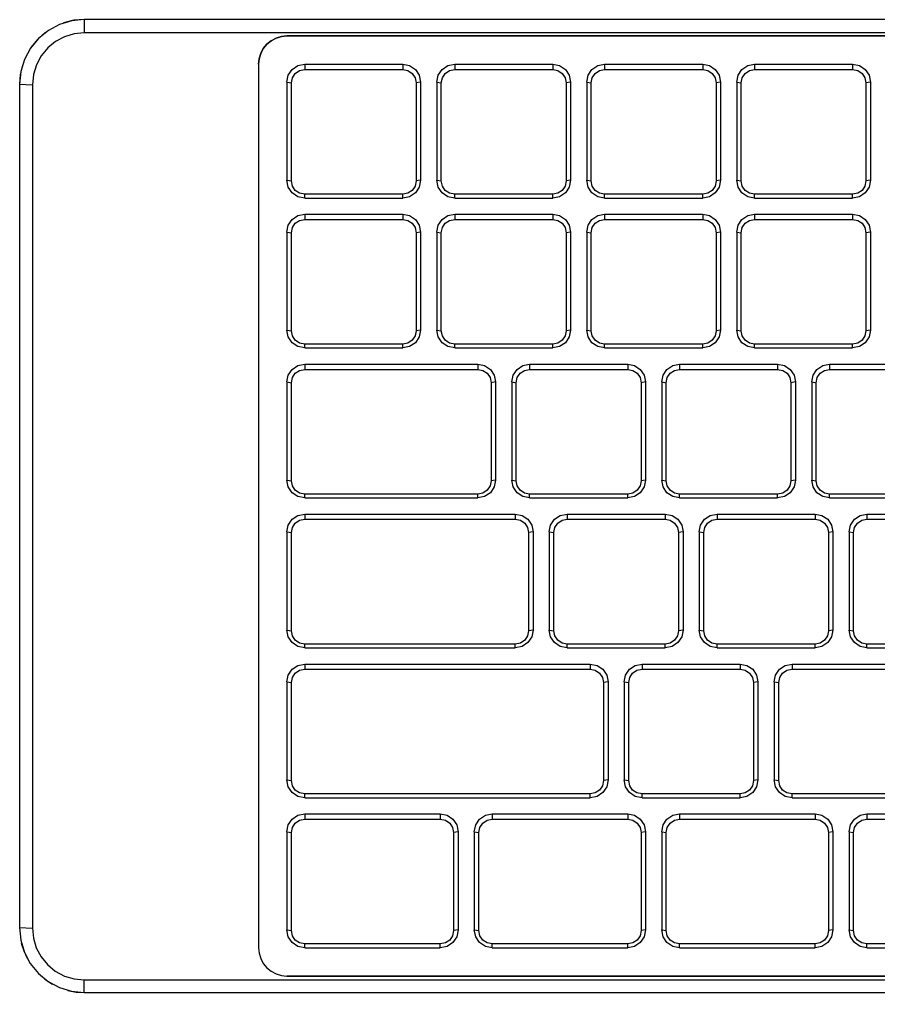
# Model space of a CAD drawing. Header units: millimetres. Extents: x -270 to 90, y -122 to -2.
# Drawn here: x -270 to -164, y -122 to -2 of the extents above; entities that cross this region are included whole.
import ezdxf

# ---------------------------------------------------------------- set-up
doc = ezdxf.new("R2010")
doc.units = ezdxf.units.MM
doc.layers.add('OUTLINE', color=7, linetype='Continuous')

msp = doc.modelspace()

# ---------------------------------------------------------------- linework, layer by layer
at = {"layer": 'OUTLINE'}
for points in [[(-262, -2), (-263.557, -2.153), (-265.054, -2.606), (-266.436, -3.342), (-267.648, -4.335), (-268.645, -5.545), (-269.387, -6.929), (-269.845, -8.433), (-270, -10)], [(-262, -2), (-263.557, -2.153), (-265.054, -2.606), (-266.436, -3.342), (-267.648, -4.335), (-268.645, -5.545), (-269.387, -6.929), (-269.845, -8.433), (-270, -10)], [(-262, -2), (-263.305, -2.107), (-264.575, -2.426)], [(-262, -2), (-263.305, -2.107), (-264.575, -2.426)], [(82, -2), (-262, -2)], [(-262, -2), (-262, -3.653)], [(-266.781, -3.586), (-267.769, -4.457), (-268.6, -5.478)], [(-266.781, -3.586), (-267.769, -4.457), (-268.6, -5.478)], [(-262, -3.653), (-263.243, -3.775), (-264.439, -4.136), (-265.544, -4.724), (-266.513, -5.516), (-267.311, -6.482), (-267.906, -7.587), (-268.274, -8.79), (-268.4, -10.053)], [(82, -3.653), (-262, -3.653)], [(-237, -4.032), (-237.683, -4.099), (-238.339, -4.298), (-238.944, -4.622), (-239.475, -5.057), (-239.91, -5.587), (-240.234, -6.192), (-240.433, -6.848), (-240.5, -7.53)], [(-240.5, -7.53), (-240.433, -6.848), (-240.234, -6.192), (-239.91, -5.587), (-239.475, -5.057), (-238.944, -4.622), (-238.339, -4.298), (-237.683, -4.099), (-237, -4.032)], [(57, -4.032), (-237, -4.032)], [(-237, -4.032), (57, -4.032)], [(-269.643, -7.637), (-269.91, -8.805), (-270, -10)], [(-269.643, -7.637), (-269.91, -8.805), (-270, -10)], [(-240.5, -7.53), (-240.5, -116.47)], [(-240.5, -7.53), (-240.5, -116.47)], [(-237, -9.729), (-236.833, -8.888), (-236.356, -8.174), (-235.642, -7.698), (-234.8, -7.53)], [(-236.447, -9.816), (-236.322, -9.186), (-235.965, -8.651), (-235.43, -8.295), (-234.8, -8.169)], [(-234.8, -7.53), (-222.7, -7.53)], [(-234.8, -7.53), (-234.8, -8.169)], [(-234.8, -8.169), (-222.7, -8.169)], [(-222.7, -7.53), (-221.858, -7.698), (-221.144, -8.174), (-220.667, -8.888), (-220.5, -9.729)], [(-222.7, -7.53), (-222.7, -8.169)], [(-222.7, -8.169), (-222.07, -8.295), (-221.535, -8.651), (-221.178, -9.186), (-221.053, -9.816)], [(-218.5, -9.729), (-218.333, -8.888), (-217.856, -8.174), (-217.142, -7.698), (-216.3, -7.53)], [(-217.947, -9.816), (-217.822, -9.186), (-217.465, -8.651), (-216.93, -8.295), (-216.3, -8.169)], [(-216.3, -7.53), (-204.2, -7.53)], [(-216.3, -7.53), (-216.3, -8.169)], [(-216.3, -8.169), (-204.2, -8.169)], [(-204.2, -7.53), (-203.358, -7.698), (-202.644, -8.174), (-202.167, -8.888), (-202, -9.729)], [(-204.2, -7.53), (-204.2, -8.169)], [(-204.2, -8.169), (-203.57, -8.295), (-203.035, -8.651), (-202.678, -9.186), (-202.553, -9.816)], [(-200, -9.729), (-199.833, -8.888), (-199.356, -8.174), (-198.642, -7.698), (-197.8, -7.53)], [(-199.447, -9.816), (-199.322, -9.186), (-198.965, -8.651), (-198.43, -8.295), (-197.8, -8.169)], [(-197.8, -7.53), (-185.7, -7.53)], [(-197.8, -7.53), (-197.8, -8.169)], [(-197.8, -8.169), (-185.7, -8.169)], [(-185.7, -7.53), (-184.858, -7.698), (-184.144, -8.174), (-183.667, -8.888), (-183.5, -9.729)], [(-185.7, -7.53), (-185.7, -8.169)], [(-185.7, -8.169), (-185.07, -8.295), (-184.535, -8.651), (-184.178, -9.186), (-184.053, -9.816)], [(-181.5, -9.729), (-181.333, -8.888), (-180.856, -8.174), (-180.142, -7.698), (-179.3, -7.53)], [(-180.947, -9.816), (-180.822, -9.186), (-180.465, -8.651), (-179.93, -8.295), (-179.3, -8.169)], [(-179.3, -7.53), (-167.2, -7.53)], [(-179.3, -7.53), (-179.3, -8.169)], [(-179.3, -8.169), (-167.2, -8.169)], [(-167.2, -7.53), (-166.358, -7.698), (-165.644, -8.174), (-165.167, -8.888), (-165, -9.729)], [(-167.2, -7.53), (-167.2, -8.169)], [(-167.2, -8.169), (-166.57, -8.295), (-166.035, -8.651), (-165.678, -9.186), (-165.553, -9.816)], [(-270, -10), (-270, -114)], [(-270, -10), (-268.4, -10.053)], [(-268.4, -10.053), (-268.4, -114.053)], [(-237, -9.729), (-237, -21.822)], [(-237, -9.729), (-236.447, -9.816)], [(-236.447, -21.909), (-236.447, -9.816)], [(-220.5, -9.729), (-221.053, -9.816)], [(-221.053, -9.816), (-221.053, -21.909)], [(-220.5, -9.729), (-220.5, -21.822)], [(-218.5, -9.729), (-218.5, -21.822)], [(-218.5, -9.729), (-217.947, -9.816)], [(-217.947, -21.909), (-217.947, -9.816)], [(-202, -9.729), (-202.553, -9.816)], [(-202.553, -9.816), (-202.553, -21.909)], [(-202, -9.729), (-202, -21.822)], [(-200, -9.729), (-200, -21.822)], [(-200, -9.729), (-199.447, -9.816)], [(-199.447, -21.909), (-199.447, -9.816)], [(-183.5, -9.729), (-184.053, -9.816)], [(-184.053, -9.816), (-184.053, -21.909)], [(-183.5, -9.729), (-183.5, -21.822)], [(-181.5, -9.729), (-181.5, -21.822)], [(-181.5, -9.729), (-180.947, -9.816)], [(-180.947, -21.909), (-180.947, -9.816)], [(-165, -9.729), (-165.553, -9.816)], [(-165.553, -9.816), (-165.553, -21.909)], [(-165, -9.729), (-165, -21.822)], [(-234.8, -24.021), (-235.642, -23.854), (-236.356, -23.377), (-236.833, -22.664), (-237, -21.822)], [(-237, -21.822), (-236.447, -21.909)], [(-234.8, -23.555), (-235.43, -23.43), (-235.965, -23.073), (-236.322, -22.539), (-236.447, -21.909)], [(-220.5, -21.822), (-220.667, -22.664), (-221.144, -23.377), (-221.858, -23.854), (-222.7, -24.021)], [(-221.053, -21.909), (-221.178, -22.539), (-221.535, -23.073), (-222.07, -23.43), (-222.7, -23.555)], [(-220.5, -21.822), (-221.053, -21.909)], [(-216.3, -24.021), (-217.142, -23.854), (-217.856, -23.377), (-218.333, -22.664), (-218.5, -21.822)], [(-218.5, -21.822), (-217.947, -21.909)], [(-216.3, -23.555), (-216.93, -23.43), (-217.465, -23.073), (-217.822, -22.539), (-217.947, -21.909)], [(-202, -21.822), (-202.167, -22.664), (-202.644, -23.377), (-203.358, -23.854), (-204.2, -24.021)], [(-202.553, -21.909), (-202.678, -22.539), (-203.035, -23.073), (-203.57, -23.43), (-204.2, -23.555)], [(-202, -21.822), (-202.553, -21.909)], [(-197.8, -24.021), (-198.642, -23.854), (-199.356, -23.377), (-199.833, -22.664), (-200, -21.822)], [(-200, -21.822), (-199.447, -21.909)], [(-197.8, -23.555), (-198.43, -23.43), (-198.965, -23.073), (-199.322, -22.539), (-199.447, -21.909)], [(-183.5, -21.822), (-183.667, -22.664), (-184.144, -23.377), (-184.858, -23.854), (-185.7, -24.021)], [(-184.053, -21.909), (-184.178, -22.539), (-184.535, -23.073), (-185.07, -23.43), (-185.7, -23.555)], [(-183.5, -21.822), (-184.053, -21.909)], [(-179.3, -24.021), (-180.142, -23.854), (-180.856, -23.377), (-181.333, -22.664), (-181.5, -21.822)], [(-181.5, -21.822), (-180.947, -21.909)], [(-179.3, -23.555), (-179.93, -23.43), (-180.465, -23.073), (-180.822, -22.539), (-180.947, -21.909)], [(-165, -21.822), (-165.167, -22.664), (-165.644, -23.377), (-166.358, -23.854), (-167.2, -24.021)], [(-165.553, -21.909), (-165.678, -22.539), (-166.035, -23.073), (-166.57, -23.43), (-167.2, -23.555)], [(-165, -21.822), (-165.553, -21.909)], [(-222.7, -23.555), (-234.8, -23.555)], [(-234.8, -24.021), (-234.8, -23.555)], [(-222.7, -24.021), (-222.7, -23.555)], [(-204.2, -23.555), (-216.3, -23.555)], [(-216.3, -24.021), (-216.3, -23.555)], [(-204.2, -24.021), (-204.2, -23.555)], [(-185.7, -23.555), (-197.8, -23.555)], [(-197.8, -24.021), (-197.8, -23.555)], [(-185.7, -24.021), (-185.7, -23.555)], [(-167.2, -23.555), (-179.3, -23.555)], [(-179.3, -24.021), (-179.3, -23.555)], [(-167.2, -24.021), (-167.2, -23.555)], [(-234.8, -24.021), (-222.7, -24.021)], [(-216.3, -24.021), (-204.2, -24.021)], [(-197.8, -24.021), (-185.7, -24.021)], [(-179.3, -24.021), (-167.2, -24.021)], [(-237, -28.219), (-236.833, -27.377), (-236.356, -26.664), (-235.642, -26.187), (-234.8, -26.02)], [(-234.8, -26.02), (-222.7, -26.02)], [(-234.8, -26.02), (-234.8, -26.659)], [(-222.7, -26.02), (-221.858, -26.187), (-221.144, -26.664), (-220.667, -27.377), (-220.5, -28.219)], [(-222.7, -26.02), (-222.7, -26.659)], [(-218.5, -28.219), (-218.333, -27.377), (-217.856, -26.664), (-217.142, -26.187), (-216.3, -26.02)], [(-216.3, -26.02), (-204.2, -26.02)], [(-216.3, -26.02), (-216.3, -26.659)], [(-204.2, -26.02), (-203.358, -26.187), (-202.644, -26.664), (-202.167, -27.377), (-202, -28.219)], [(-204.2, -26.02), (-204.2, -26.659)], [(-200, -28.219), (-199.833, -27.377), (-199.356, -26.664), (-198.642, -26.187), (-197.8, -26.02)], [(-197.8, -26.02), (-185.7, -26.02)], [(-197.8, -26.02), (-197.8, -26.659)], [(-185.7, -26.02), (-184.858, -26.187), (-184.144, -26.664), (-183.667, -27.377), (-183.5, -28.219)], [(-185.7, -26.02), (-185.7, -26.659)], [(-181.5, -28.219), (-181.333, -27.377), (-180.856, -26.664), (-180.142, -26.187), (-179.3, -26.02)], [(-179.3, -26.02), (-167.2, -26.02)], [(-179.3, -26.02), (-179.3, -26.659)], [(-167.2, -26.02), (-166.358, -26.187), (-165.644, -26.664), (-165.167, -27.377), (-165, -28.219)], [(-167.2, -26.02), (-167.2, -26.659)], [(-236.447, -28.305), (-236.322, -27.675), (-235.965, -27.141), (-235.43, -26.784), (-234.8, -26.659)], [(-234.8, -26.659), (-222.7, -26.659)], [(-222.7, -26.659), (-222.07, -26.784), (-221.535, -27.141), (-221.178, -27.675), (-221.053, -28.305)], [(-217.947, -28.305), (-217.822, -27.675), (-217.465, -27.141), (-216.93, -26.784), (-216.3, -26.659)], [(-216.3, -26.659), (-204.2, -26.659)], [(-204.2, -26.659), (-203.57, -26.784), (-203.035, -27.141), (-202.678, -27.675), (-202.553, -28.305)], [(-199.447, -28.305), (-199.322, -27.675), (-198.965, -27.141), (-198.43, -26.784), (-197.8, -26.659)], [(-197.8, -26.659), (-185.7, -26.659)], [(-185.7, -26.659), (-185.07, -26.784), (-184.535, -27.141), (-184.178, -27.675), (-184.053, -28.305)], [(-180.947, -28.305), (-180.822, -27.675), (-180.465, -27.141), (-179.93, -26.784), (-179.3, -26.659)], [(-179.3, -26.659), (-167.2, -26.659)], [(-167.2, -26.659), (-166.57, -26.784), (-166.035, -27.141), (-165.678, -27.675), (-165.553, -28.305)], [(-237, -28.219), (-237, -40.312)], [(-237, -28.219), (-236.447, -28.305)], [(-236.447, -40.399), (-236.447, -28.305)], [(-220.5, -28.219), (-221.053, -28.305)], [(-221.053, -28.305), (-221.053, -40.399)], [(-220.5, -28.219), (-220.5, -40.312)], [(-218.5, -28.219), (-218.5, -40.312)], [(-218.5, -28.219), (-217.947, -28.305)], [(-217.947, -40.399), (-217.947, -28.305)], [(-202, -28.219), (-202.553, -28.305)], [(-202.553, -28.305), (-202.553, -40.399)], [(-202, -28.219), (-202, -40.312)], [(-200, -28.219), (-200, -40.312)], [(-200, -28.219), (-199.447, -28.305)], [(-199.447, -40.399), (-199.447, -28.305)], [(-183.5, -28.219), (-184.053, -28.305)], [(-184.053, -28.305), (-184.053, -40.399)], [(-183.5, -28.219), (-183.5, -40.312)], [(-181.5, -28.219), (-181.5, -40.312)], [(-181.5, -28.219), (-180.947, -28.305)], [(-180.947, -40.399), (-180.947, -28.305)], [(-165, -28.219), (-165.553, -28.305)], [(-165.553, -28.305), (-165.553, -40.399)], [(-165, -28.219), (-165, -40.312)], [(-234.8, -42.511), (-235.642, -42.343), (-236.356, -41.867), (-236.833, -41.153), (-237, -40.312)], [(-237, -40.312), (-236.447, -40.399)], [(-234.8, -42.045), (-235.43, -41.92), (-235.965, -41.563), (-236.322, -41.029), (-236.447, -40.399)], [(-220.5, -40.312), (-220.667, -41.153), (-221.144, -41.867), (-221.858, -42.343), (-222.7, -42.511)], [(-221.053, -40.399), (-221.178, -41.029), (-221.535, -41.563), (-222.07, -41.92), (-222.7, -42.045)], [(-220.5, -40.312), (-221.053, -40.399)], [(-216.3, -42.511), (-217.142, -42.343), (-217.856, -41.867), (-218.333, -41.153), (-218.5, -40.312)], [(-218.5, -40.312), (-217.947, -40.399)], [(-216.3, -42.045), (-216.93, -41.92), (-217.465, -41.563), (-217.822, -41.029), (-217.947, -40.399)], [(-202, -40.312), (-202.167, -41.153), (-202.644, -41.867), (-203.358, -42.343), (-204.2, -42.511)], [(-202.553, -40.399), (-202.678, -41.029), (-203.035, -41.563), (-203.57, -41.92), (-204.2, -42.045)], [(-202, -40.312), (-202.553, -40.399)], [(-197.8, -42.511), (-198.642, -42.343), (-199.356, -41.867), (-199.833, -41.153), (-200, -40.312)], [(-200, -40.312), (-199.447, -40.399)], [(-197.8, -42.045), (-198.43, -41.92), (-198.965, -41.563), (-199.322, -41.029), (-199.447, -40.399)], [(-183.5, -40.312), (-183.667, -41.153), (-184.144, -41.867), (-184.858, -42.343), (-185.7, -42.511)], [(-184.053, -40.399), (-184.178, -41.029), (-184.535, -41.563), (-185.07, -41.92), (-185.7, -42.045)], [(-183.5, -40.312), (-184.053, -40.399)], [(-179.3, -42.511), (-180.142, -42.343), (-180.856, -41.867), (-181.333, -41.153), (-181.5, -40.312)], [(-181.5, -40.312), (-180.947, -40.399)], [(-179.3, -42.045), (-179.93, -41.92), (-180.465, -41.563), (-180.822, -41.029), (-180.947, -40.399)], [(-165, -40.312), (-165.167, -41.153), (-165.644, -41.867), (-166.358, -42.343), (-167.2, -42.511)], [(-165.553, -40.399), (-165.678, -41.029), (-166.035, -41.563), (-166.57, -41.92), (-167.2, -42.045)], [(-165, -40.312), (-165.553, -40.399)], [(-222.7, -42.045), (-234.8, -42.045)], [(-234.8, -42.511), (-234.8, -42.045)], [(-234.8, -42.511), (-222.7, -42.511)], [(-222.7, -42.511), (-222.7, -42.045)], [(-204.2, -42.045), (-216.3, -42.045)], [(-216.3, -42.511), (-216.3, -42.045)], [(-216.3, -42.511), (-204.2, -42.511)], [(-204.2, -42.511), (-204.2, -42.045)], [(-185.7, -42.045), (-197.8, -42.045)], [(-197.8, -42.511), (-197.8, -42.045)], [(-197.8, -42.511), (-185.7, -42.511)], [(-185.7, -42.511), (-185.7, -42.045)], [(-167.2, -42.045), (-179.3, -42.045)], [(-179.3, -42.511), (-179.3, -42.045)], [(-179.3, -42.511), (-167.2, -42.511)], [(-167.2, -42.511), (-167.2, -42.045)], [(-237, -46.708), (-236.833, -45.867), (-236.356, -45.154), (-235.642, -44.677), (-234.8, -44.51)], [(-236.447, -46.795), (-236.322, -46.165), (-235.965, -45.631), (-235.43, -45.274), (-234.8, -45.149)], [(-234.8, -44.51), (-213.45, -44.51)], [(-234.8, -44.51), (-234.8, -45.149)], [(-234.8, -45.149), (-213.45, -45.149)], [(-213.45, -44.51), (-212.608, -44.677), (-211.894, -45.154), (-211.417, -45.867), (-211.25, -46.708)], [(-213.45, -44.51), (-213.45, -45.149)], [(-213.45, -45.149), (-212.82, -45.274), (-212.285, -45.631), (-211.928, -46.165), (-211.803, -46.795)], [(-209.25, -46.708), (-209.083, -45.867), (-208.606, -45.154), (-207.892, -44.677), (-207.05, -44.51)], [(-208.697, -46.795), (-208.572, -46.165), (-208.215, -45.631), (-207.68, -45.274), (-207.05, -45.149)], [(-207.05, -44.51), (-194.95, -44.51)], [(-207.05, -44.51), (-207.05, -45.149)], [(-207.05, -45.149), (-194.95, -45.149)], [(-194.95, -44.51), (-194.108, -44.677), (-193.394, -45.154), (-192.917, -45.867), (-192.75, -46.708)], [(-194.95, -44.51), (-194.95, -45.149)], [(-194.95, -45.149), (-194.32, -45.274), (-193.785, -45.631), (-193.428, -46.165), (-193.303, -46.795)], [(-190.75, -46.708), (-190.583, -45.867), (-190.106, -45.154), (-189.392, -44.677), (-188.55, -44.51)], [(-190.197, -46.795), (-190.072, -46.165), (-189.715, -45.631), (-189.18, -45.274), (-188.55, -45.149)], [(-188.55, -44.51), (-176.45, -44.51)], [(-188.55, -44.51), (-188.55, -45.149)], [(-188.55, -45.149), (-176.45, -45.149)], [(-176.45, -44.51), (-175.608, -44.677), (-174.894, -45.154), (-174.417, -45.867), (-174.25, -46.708)], [(-176.45, -44.51), (-176.45, -45.149)], [(-176.45, -45.149), (-175.82, -45.274), (-175.285, -45.631), (-174.928, -46.165), (-174.803, -46.795)], [(-172.25, -46.708), (-172.083, -45.867), (-171.606, -45.154), (-170.892, -44.677), (-170.05, -44.51)], [(-171.697, -46.795), (-171.572, -46.165), (-171.215, -45.631), (-170.68, -45.274), (-170.05, -45.149)], [(-170.05, -44.51), (-157.95, -44.51)], [(-170.05, -44.51), (-170.05, -45.149)], [(-170.05, -45.149), (-157.95, -45.149)], [(-237, -46.708), (-237, -58.802)], [(-237, -46.708), (-236.447, -46.795)], [(-236.447, -58.888), (-236.447, -46.795)], [(-211.25, -46.708), (-211.803, -46.795)], [(-211.803, -46.795), (-211.803, -58.888)], [(-211.25, -46.708), (-211.25, -58.802)], [(-209.25, -46.708), (-209.25, -58.802)], [(-209.25, -46.708), (-208.697, -46.795)], [(-208.697, -58.888), (-208.697, -46.795)], [(-192.75, -46.708), (-193.303, -46.795)], [(-193.303, -46.795), (-193.303, -58.888)], [(-192.75, -46.708), (-192.75, -58.802)], [(-190.75, -46.708), (-190.75, -58.802)], [(-190.75, -46.708), (-190.197, -46.795)], [(-190.197, -58.888), (-190.197, -46.795)], [(-174.25, -46.708), (-174.803, -46.795)], [(-174.803, -46.795), (-174.803, -58.888)], [(-174.25, -46.708), (-174.25, -58.802)], [(-172.25, -46.708), (-172.25, -58.802)], [(-172.25, -46.708), (-171.697, -46.795)], [(-171.697, -58.888), (-171.697, -46.795)], [(-234.8, -61.001), (-235.642, -60.833), (-236.356, -60.357), (-236.833, -59.643), (-237, -58.802)], [(-237, -58.802), (-236.447, -58.888)], [(-234.8, -60.535), (-235.43, -60.41), (-235.965, -60.053), (-236.322, -59.518), (-236.447, -58.888)], [(-211.25, -58.802), (-211.417, -59.643), (-211.894, -60.357), (-212.608, -60.833), (-213.45, -61.001)], [(-211.803, -58.888), (-211.928, -59.518), (-212.285, -60.053), (-212.82, -60.41), (-213.45, -60.535)], [(-211.25, -58.802), (-211.803, -58.888)], [(-207.05, -61.001), (-207.892, -60.833), (-208.606, -60.357), (-209.083, -59.643), (-209.25, -58.802)], [(-209.25, -58.802), (-208.697, -58.888)], [(-207.05, -60.535), (-207.68, -60.41), (-208.215, -60.053), (-208.572, -59.518), (-208.697, -58.888)], [(-192.75, -58.802), (-192.917, -59.643), (-193.394, -60.357), (-194.108, -60.833), (-194.95, -61.001)], [(-193.303, -58.888), (-193.428, -59.518), (-193.785, -60.053), (-194.32, -60.41), (-194.95, -60.535)], [(-192.75, -58.802), (-193.303, -58.888)], [(-188.55, -61.001), (-189.392, -60.833), (-190.106, -60.357), (-190.583, -59.643), (-190.75, -58.802)], [(-190.75, -58.802), (-190.197, -58.888)], [(-188.55, -60.535), (-189.18, -60.41), (-189.715, -60.053), (-190.072, -59.518), (-190.197, -58.888)], [(-174.25, -58.802), (-174.417, -59.643), (-174.894, -60.357), (-175.608, -60.833), (-176.45, -61.001)], [(-174.803, -58.888), (-174.928, -59.518), (-175.285, -60.053), (-175.82, -60.41), (-176.45, -60.535)], [(-174.25, -58.802), (-174.803, -58.888)], [(-170.05, -61.001), (-170.892, -60.833), (-171.606, -60.357), (-172.083, -59.643), (-172.25, -58.802)], [(-172.25, -58.802), (-171.697, -58.888)], [(-170.05, -60.535), (-170.68, -60.41), (-171.215, -60.053), (-171.572, -59.518), (-171.697, -58.888)], [(-213.45, -60.535), (-234.8, -60.535)], [(-234.8, -61.001), (-234.8, -60.535)], [(-234.8, -61.001), (-213.45, -61.001)], [(-213.45, -61.001), (-213.45, -60.535)], [(-194.95, -60.535), (-207.05, -60.535)], [(-207.05, -61.001), (-207.05, -60.535)], [(-207.05, -61.001), (-194.95, -61.001)], [(-194.95, -61.001), (-194.95, -60.535)], [(-176.45, -60.535), (-188.55, -60.535)], [(-188.55, -61.001), (-188.55, -60.535)], [(-188.55, -61.001), (-176.45, -61.001)], [(-176.45, -61.001), (-176.45, -60.535)], [(-157.95, -60.535), (-170.05, -60.535)], [(-170.05, -61.001), (-170.05, -60.535)], [(-170.05, -61.001), (-157.95, -61.001)], [(-237, -65.198), (-236.833, -64.357), (-236.356, -63.643), (-235.642, -63.167), (-234.8, -62.999)], [(-234.8, -62.999), (-208.825, -62.999)], [(-234.8, -62.999), (-234.8, -63.638)], [(-208.825, -62.999), (-207.983, -63.167), (-207.269, -63.643), (-206.792, -64.357), (-206.625, -65.198)], [(-208.825, -62.999), (-208.825, -63.638)], [(-204.625, -65.198), (-204.458, -64.357), (-203.981, -63.643), (-203.267, -63.167), (-202.425, -62.999)], [(-202.425, -62.999), (-190.325, -62.999)], [(-202.425, -62.999), (-202.425, -63.638)], [(-190.325, -62.999), (-189.483, -63.167), (-188.769, -63.643), (-188.292, -64.357), (-188.125, -65.198)], [(-190.325, -62.999), (-190.325, -63.638)], [(-186.125, -65.198), (-185.958, -64.357), (-185.481, -63.643), (-184.767, -63.167), (-183.925, -62.999)], [(-183.925, -62.999), (-171.825, -62.999)], [(-183.925, -62.999), (-183.925, -63.638)], [(-171.825, -62.999), (-170.983, -63.167), (-170.269, -63.643), (-169.792, -64.357), (-169.625, -65.198)], [(-171.825, -62.999), (-171.825, -63.638)], [(-167.625, -65.198), (-167.458, -64.357), (-166.981, -63.643), (-166.267, -63.167), (-165.425, -62.999)], [(-165.425, -62.999), (-153.325, -62.999)], [(-165.425, -62.999), (-165.425, -63.638)], [(-236.447, -65.285), (-236.322, -64.655), (-235.965, -64.121), (-235.43, -63.764), (-234.8, -63.638)], [(-234.8, -63.638), (-208.825, -63.638)], [(-208.825, -63.638), (-208.195, -63.764), (-207.66, -64.121), (-207.303, -64.655), (-207.178, -65.285)], [(-204.072, -65.285), (-203.947, -64.655), (-203.59, -64.121), (-203.055, -63.764), (-202.425, -63.638)], [(-202.425, -63.638), (-190.325, -63.638)], [(-190.325, -63.638), (-189.695, -63.764), (-189.16, -64.121), (-188.803, -64.655), (-188.678, -65.285)], [(-185.572, -65.285), (-185.447, -64.655), (-185.09, -64.121), (-184.555, -63.764), (-183.925, -63.638)], [(-183.925, -63.638), (-171.825, -63.638)], [(-171.825, -63.638), (-171.195, -63.764), (-170.66, -64.121), (-170.303, -64.655), (-170.178, -65.285)], [(-167.072, -65.285), (-166.947, -64.655), (-166.59, -64.121), (-166.055, -63.764), (-165.425, -63.638)], [(-165.425, -63.638), (-153.325, -63.638)], [(-237, -65.198), (-237, -77.292)], [(-237, -65.198), (-236.447, -65.285)], [(-236.447, -77.378), (-236.447, -65.285)], [(-206.625, -65.198), (-207.178, -65.285)], [(-207.178, -65.285), (-207.178, -77.378)], [(-206.625, -65.198), (-206.625, -77.292)], [(-204.625, -65.198), (-204.625, -77.292)], [(-204.625, -65.198), (-204.072, -65.285)], [(-204.072, -77.378), (-204.072, -65.285)], [(-188.125, -65.198), (-188.678, -65.285)], [(-188.678, -65.285), (-188.678, -77.378)], [(-188.125, -65.198), (-188.125, -77.292)], [(-186.125, -65.198), (-186.125, -77.292)], [(-186.125, -65.198), (-185.572, -65.285)], [(-185.572, -77.378), (-185.572, -65.285)], [(-169.625, -65.198), (-170.178, -65.285)], [(-170.178, -65.285), (-170.178, -77.378)], [(-169.625, -65.198), (-169.625, -77.292)], [(-167.625, -65.198), (-167.625, -77.292)], [(-167.625, -65.198), (-167.072, -65.285)], [(-167.072, -77.378), (-167.072, -65.285)], [(-234.8, -79.49), (-235.642, -79.323), (-236.356, -78.846), (-236.833, -78.133), (-237, -77.292)], [(-237, -77.292), (-236.447, -77.378)], [(-234.8, -79.025), (-235.43, -78.899), (-235.965, -78.542), (-236.322, -78.008), (-236.447, -77.378)], [(-206.625, -77.292), (-206.792, -78.133), (-207.269, -78.846), (-207.983, -79.323), (-208.825, -79.49)], [(-207.178, -77.378), (-207.303, -78.008), (-207.66, -78.542), (-208.195, -78.899), (-208.825, -79.025)], [(-206.625, -77.292), (-207.178, -77.378)], [(-202.425, -79.49), (-203.267, -79.323), (-203.981, -78.846), (-204.458, -78.133), (-204.625, -77.292)], [(-204.625, -77.292), (-204.072, -77.378)], [(-202.425, -79.025), (-203.055, -78.899), (-203.59, -78.542), (-203.947, -78.008), (-204.072, -77.378)], [(-188.125, -77.292), (-188.292, -78.133), (-188.769, -78.846), (-189.483, -79.323), (-190.325, -79.49)], [(-188.678, -77.378), (-188.803, -78.008), (-189.16, -78.542), (-189.695, -78.899), (-190.325, -79.025)], [(-188.125, -77.292), (-188.678, -77.378)], [(-183.925, -79.49), (-184.767, -79.323), (-185.481, -78.846), (-185.958, -78.133), (-186.125, -77.292)], [(-186.125, -77.292), (-185.572, -77.378)], [(-183.925, -79.025), (-184.555, -78.899), (-185.09, -78.542), (-185.447, -78.008), (-185.572, -77.378)], [(-169.625, -77.292), (-169.792, -78.133), (-170.269, -78.846), (-170.983, -79.323), (-171.825, -79.49)], [(-170.178, -77.378), (-170.303, -78.008), (-170.66, -78.542), (-171.195, -78.899), (-171.825, -79.025)], [(-169.625, -77.292), (-170.178, -77.378)], [(-165.425, -79.49), (-166.267, -79.323), (-166.981, -78.846), (-167.458, -78.133), (-167.625, -77.292)], [(-167.625, -77.292), (-167.072, -77.378)], [(-165.425, -79.025), (-166.055, -78.899), (-166.59, -78.542), (-166.947, -78.008), (-167.072, -77.378)], [(-208.825, -79.025), (-234.8, -79.025)], [(-234.8, -79.49), (-234.8, -79.025)], [(-208.825, -79.49), (-208.825, -79.025)], [(-190.325, -79.025), (-202.425, -79.025)], [(-202.425, -79.49), (-202.425, -79.025)], [(-190.325, -79.49), (-190.325, -79.025)], [(-171.825, -79.025), (-183.925, -79.025)], [(-183.925, -79.49), (-183.925, -79.025)], [(-171.825, -79.49), (-171.825, -79.025)], [(-153.325, -79.025), (-165.425, -79.025)], [(-165.425, -79.49), (-165.425, -79.025)], [(-234.8, -79.49), (-208.825, -79.49)], [(-202.425, -79.49), (-190.325, -79.49)], [(-183.925, -79.49), (-171.825, -79.49)], [(-165.425, -79.49), (-153.325, -79.49)], [(-237, -83.688), (-236.833, -82.847), (-236.356, -82.133), (-235.642, -81.657), (-234.8, -81.489)], [(-234.8, -81.489), (-199.575, -81.489)], [(-234.8, -81.489), (-234.8, -82.128)], [(-199.575, -81.489), (-198.733, -81.657), (-198.019, -82.133), (-197.542, -82.847), (-197.375, -83.688)], [(-199.575, -81.489), (-199.575, -82.128)], [(-195.375, -83.688), (-195.208, -82.847), (-194.731, -82.133), (-194.017, -81.657), (-193.175, -81.489)], [(-193.175, -81.489), (-181.075, -81.489)], [(-193.175, -81.489), (-193.175, -82.128)], [(-181.075, -81.489), (-180.233, -81.657), (-179.519, -82.133), (-179.042, -82.847), (-178.875, -83.688)], [(-181.075, -81.489), (-181.075, -82.128)], [(-176.875, -83.688), (-176.708, -82.847), (-176.231, -82.133), (-175.517, -81.657), (-174.675, -81.489)], [(-174.675, -81.489), (-162.575, -81.489)], [(-174.675, -81.489), (-174.675, -82.128)], [(-236.447, -83.775), (-236.322, -83.145), (-235.965, -82.61), (-235.43, -82.253), (-234.8, -82.128)], [(-234.8, -82.128), (-199.575, -82.128)], [(-199.575, -82.128), (-198.945, -82.253), (-198.41, -82.61), (-198.053, -83.145), (-197.928, -83.775)], [(-194.822, -83.775), (-194.697, -83.145), (-194.34, -82.61), (-193.805, -82.253), (-193.175, -82.128)], [(-193.175, -82.128), (-181.075, -82.128)], [(-181.075, -82.128), (-180.445, -82.253), (-179.91, -82.61), (-179.553, -83.145), (-179.428, -83.775)], [(-176.322, -83.775), (-176.197, -83.145), (-175.84, -82.61), (-175.305, -82.253), (-174.675, -82.128)], [(-174.675, -82.128), (-162.575, -82.128)], [(-237, -83.688), (-237, -95.781)], [(-237, -83.688), (-236.447, -83.775)], [(-236.447, -95.868), (-236.447, -83.775)], [(-197.375, -83.688), (-197.928, -83.775)], [(-197.928, -83.775), (-197.928, -95.868)], [(-197.375, -83.688), (-197.375, -95.781)], [(-195.375, -83.688), (-195.375, -95.781)], [(-195.375, -83.688), (-194.822, -83.775)], [(-194.822, -95.868), (-194.822, -83.775)], [(-178.875, -83.688), (-179.428, -83.775)], [(-179.428, -83.775), (-179.428, -95.868)], [(-178.875, -83.688), (-178.875, -95.781)], [(-176.875, -83.688), (-176.875, -95.781)], [(-176.875, -83.688), (-176.322, -83.775)], [(-176.322, -95.868), (-176.322, -83.775)], [(-234.8, -97.98), (-235.642, -97.813), (-236.356, -97.336), (-236.833, -96.623), (-237, -95.781)], [(-237, -95.781), (-236.447, -95.868)], [(-234.8, -97.514), (-235.43, -97.389), (-235.965, -97.032), (-236.322, -96.498), (-236.447, -95.868)], [(-197.375, -95.781), (-197.542, -96.623), (-198.019, -97.336), (-198.733, -97.813), (-199.575, -97.98)], [(-197.928, -95.868), (-198.053, -96.498), (-198.41, -97.032), (-198.945, -97.389), (-199.575, -97.514)], [(-197.375, -95.781), (-197.928, -95.868)], [(-193.175, -97.98), (-194.017, -97.813), (-194.731, -97.336), (-195.208, -96.623), (-195.375, -95.781)], [(-195.375, -95.781), (-194.822, -95.868)], [(-193.175, -97.514), (-193.805, -97.389), (-194.34, -97.032), (-194.697, -96.498), (-194.822, -95.868)], [(-178.875, -95.781), (-179.042, -96.623), (-179.519, -97.336), (-180.233, -97.813), (-181.075, -97.98)], [(-179.428, -95.868), (-179.553, -96.498), (-179.91, -97.032), (-180.445, -97.389), (-181.075, -97.514)], [(-178.875, -95.781), (-179.428, -95.868)], [(-174.675, -97.98), (-175.517, -97.813), (-176.231, -97.336), (-176.708, -96.623), (-176.875, -95.781)], [(-176.875, -95.781), (-176.322, -95.868)], [(-174.675, -97.514), (-175.305, -97.389), (-175.84, -97.032), (-176.197, -96.498), (-176.322, -95.868)], [(-199.575, -97.514), (-234.8, -97.514)], [(-234.8, -97.98), (-234.8, -97.514)], [(-234.8, -97.98), (-199.575, -97.98)], [(-199.575, -97.98), (-199.575, -97.514)], [(-181.075, -97.514), (-193.175, -97.514)], [(-193.175, -97.98), (-193.175, -97.514)], [(-193.175, -97.98), (-181.075, -97.98)], [(-181.075, -97.98), (-181.075, -97.514)], [(-162.575, -97.514), (-174.675, -97.514)], [(-174.675, -97.98), (-174.675, -97.514)], [(-174.675, -97.98), (-162.575, -97.98)], [(-237, -102.178), (-236.833, -101.336), (-236.356, -100.623), (-235.642, -100.146), (-234.8, -99.979)], [(-236.447, -102.264), (-236.322, -101.634), (-235.965, -101.1), (-235.43, -100.743), (-234.8, -100.618)], [(-234.8, -99.979), (-218.075, -99.979)], [(-234.8, -99.979), (-234.8, -100.618)], [(-234.8, -100.618), (-218.075, -100.618)], [(-218.075, -99.979), (-217.233, -100.146), (-216.519, -100.623), (-216.042, -101.336), (-215.875, -102.178)], [(-218.075, -99.979), (-218.075, -100.618)], [(-218.075, -100.618), (-217.445, -100.743), (-216.91, -101.1), (-216.553, -101.634), (-216.428, -102.264)], [(-213.875, -102.178), (-213.708, -101.336), (-213.231, -100.623), (-212.517, -100.146), (-211.675, -99.979)], [(-213.322, -102.264), (-213.197, -101.634), (-212.84, -101.1), (-212.305, -100.743), (-211.675, -100.618)], [(-211.675, -99.979), (-194.95, -99.979)], [(-211.675, -99.979), (-211.675, -100.618)], [(-211.675, -100.618), (-194.95, -100.618)], [(-194.95, -99.979), (-194.108, -100.146), (-193.394, -100.623), (-192.917, -101.336), (-192.75, -102.178)], [(-194.95, -99.979), (-194.95, -100.618)], [(-194.95, -100.618), (-194.32, -100.743), (-193.785, -101.1), (-193.428, -101.634), (-193.303, -102.264)], [(-190.75, -102.178), (-190.583, -101.336), (-190.106, -100.623), (-189.392, -100.146), (-188.55, -99.979)], [(-190.197, -102.264), (-190.072, -101.634), (-189.715, -101.1), (-189.18, -100.743), (-188.55, -100.618)], [(-188.55, -99.979), (-171.825, -99.979)], [(-188.55, -99.979), (-188.55, -100.618)], [(-188.55, -100.618), (-171.825, -100.618)], [(-171.825, -99.979), (-170.983, -100.146), (-170.269, -100.623), (-169.792, -101.336), (-169.625, -102.178)], [(-171.825, -99.979), (-171.825, -100.618)], [(-171.825, -100.618), (-171.195, -100.743), (-170.66, -101.1), (-170.303, -101.634), (-170.178, -102.264)], [(-167.625, -102.178), (-167.458, -101.336), (-166.981, -100.623), (-166.267, -100.146), (-165.425, -99.979)], [(-167.072, -102.264), (-166.947, -101.634), (-166.59, -101.1), (-166.055, -100.743), (-165.425, -100.618)], [(-165.425, -99.979), (-56.2, -99.979)], [(-165.425, -99.979), (-165.425, -100.618)], [(-165.425, -100.618), (-56.2, -100.618)], [(-237, -102.178), (-237, -114.271)], [(-237, -102.178), (-236.447, -102.264)], [(-236.447, -114.358), (-236.447, -102.264)], [(-215.875, -102.178), (-216.428, -102.264)], [(-216.428, -102.264), (-216.428, -114.358)], [(-215.875, -102.178), (-215.875, -114.271)], [(-213.875, -102.178), (-213.875, -114.271)], [(-213.875, -102.178), (-213.322, -102.264)], [(-213.322, -114.358), (-213.322, -102.264)], [(-192.75, -102.178), (-193.303, -102.264)], [(-193.303, -102.264), (-193.303, -114.358)], [(-192.75, -102.178), (-192.75, -114.271)], [(-190.75, -102.178), (-190.75, -114.271)], [(-190.75, -102.178), (-190.197, -102.264)], [(-190.197, -114.358), (-190.197, -102.264)], [(-169.625, -102.178), (-170.178, -102.264)], [(-170.178, -102.264), (-170.178, -114.358)], [(-169.625, -102.178), (-169.625, -114.271)], [(-167.625, -102.178), (-167.625, -114.271)], [(-167.625, -102.178), (-167.072, -102.264)], [(-167.072, -114.358), (-167.072, -102.264)], [(-270, -114), (-269.848, -115.554), (-269.396, -117.049), (-268.661, -118.43), (-267.669, -119.644), (-266.457, -120.644), (-265.071, -121.387), (-263.565, -121.845), (-262, -122)], [(-270, -114), (-269.848, -115.554), (-269.396, -117.049), (-268.661, -118.43), (-267.669, -119.644), (-266.457, -120.644), (-265.071, -121.387), (-263.565, -121.845), (-262, -122)], [(-270, -114), (-268.4, -114.053)], [(-268.4, -114.053), (-268.279, -115.292), (-267.92, -116.485), (-267.335, -117.589), (-266.543, -118.561), (-265.573, -119.363), (-264.462, -119.961), (-263.255, -120.329), (-262, -120.453)], [(-234.8, -116.47), (-235.642, -116.302), (-236.356, -115.826), (-236.833, -115.112), (-237, -114.271)], [(-237, -114.271), (-236.447, -114.358)], [(-234.8, -116.004), (-235.43, -115.879), (-235.965, -115.522), (-236.322, -114.988), (-236.447, -114.358)], [(-215.875, -114.271), (-216.042, -115.112), (-216.519, -115.826), (-217.233, -116.302), (-218.075, -116.47)], [(-216.428, -114.358), (-216.553, -114.988), (-216.91, -115.522), (-217.445, -115.879), (-218.075, -116.004)], [(-215.875, -114.271), (-216.428, -114.358)], [(-211.675, -116.47), (-212.517, -116.302), (-213.231, -115.826), (-213.708, -115.112), (-213.875, -114.271)], [(-213.875, -114.271), (-213.322, -114.358)], [(-211.675, -116.004), (-212.305, -115.879), (-212.84, -115.522), (-213.197, -114.988), (-213.322, -114.358)], [(-192.75, -114.271), (-192.917, -115.112), (-193.394, -115.826), (-194.108, -116.302), (-194.95, -116.47)], [(-193.303, -114.358), (-193.428, -114.988), (-193.785, -115.522), (-194.32, -115.879), (-194.95, -116.004)], [(-192.75, -114.271), (-193.303, -114.358)], [(-188.55, -116.47), (-189.392, -116.302), (-190.106, -115.826), (-190.583, -115.112), (-190.75, -114.271)], [(-190.75, -114.271), (-190.197, -114.358)], [(-188.55, -116.004), (-189.18, -115.879), (-189.715, -115.522), (-190.072, -114.988), (-190.197, -114.358)], [(-169.625, -114.271), (-169.792, -115.112), (-170.269, -115.826), (-170.983, -116.302), (-171.825, -116.47)], [(-170.178, -114.358), (-170.303, -114.988), (-170.66, -115.522), (-171.195, -115.879), (-171.825, -116.004)], [(-169.625, -114.271), (-170.178, -114.358)], [(-165.425, -116.47), (-166.267, -116.302), (-166.981, -115.826), (-167.458, -115.112), (-167.625, -114.271)], [(-167.625, -114.271), (-167.072, -114.358)], [(-165.425, -116.004), (-166.055, -115.879), (-166.59, -115.522), (-166.947, -114.988), (-167.072, -114.358)], [(-269.773, -115.892), (-269.475, -116.851), (-269.059, -117.765)], [(-269.773, -115.892), (-269.475, -116.851), (-269.059, -117.765)], [(-218.075, -116.004), (-234.8, -116.004)], [(-234.8, -116.47), (-234.8, -116.004)], [(-218.075, -116.47), (-218.075, -116.004)], [(-194.95, -116.004), (-211.675, -116.004)], [(-211.675, -116.47), (-211.675, -116.004)], [(-194.95, -116.47), (-194.95, -116.004)], [(-171.825, -116.004), (-188.55, -116.004)], [(-188.55, -116.47), (-188.55, -116.004)], [(-171.825, -116.47), (-171.825, -116.004)], [(-56.2, -116.004), (-165.425, -116.004)], [(-165.425, -116.47), (-165.425, -116.004)], [(-240.5, -116.47), (-240.433, -117.152), (-240.234, -117.808), (-239.91, -118.413), (-239.475, -118.943), (-238.944, -119.378), (-238.339, -119.702), (-237.683, -119.901), (-237, -119.968)], [(-240.5, -116.47), (-240.433, -117.152), (-240.234, -117.808), (-239.91, -118.413), (-239.475, -118.943), (-238.944, -119.378), (-238.339, -119.702), (-237.683, -119.901), (-237, -119.968)], [(-234.8, -116.47), (-218.075, -116.47)], [(-211.675, -116.47), (-194.95, -116.47)], [(-188.55, -116.47), (-171.825, -116.47)], [(-165.425, -116.47), (-56.2, -116.47)], [(-267.723, -119.59), (-266.871, -120.347), (-265.919, -120.974)], [(-267.723, -119.59), (-266.871, -120.347), (-265.919, -120.974)], [(57, -119.968), (-237, -119.968)], [(-237, -119.968), (57, -119.968)], [(-262, -122), (-262, -120.453)], [(-262, -120.453), (82, -120.453)], [(-264.021, -121.74), (-263.019, -121.935), (-262, -122)], [(-264.021, -121.74), (-263.019, -121.935), (-262, -122)], [(-262, -122), (82, -122)], [(-262, -122), (82, -122)]]:
    msp.add_lwpolyline(points, dxfattribs=at)

doc.saveas('drawing.dxf')
